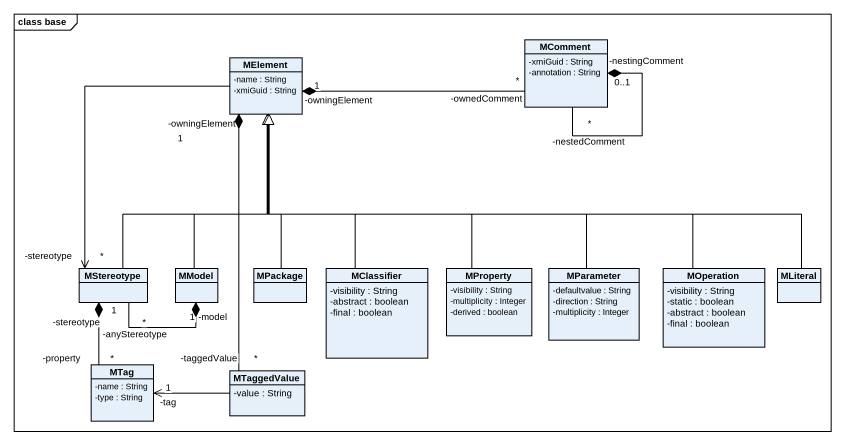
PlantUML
@startuml
mainframe class base
hide circle
hide empty members
skinparam classAttributeIconSize 0
class MElement {
  -name : String
  -xmiGuid : String
}
class MComment {
  -xmiGuid : String
  -annotation : String
}
class MStereotype
class MModel
class MPackage
class MClassifier {
  -visibility : String
  -abstract : boolean
  -final : boolean
}
class MProperty {
  -visibility : String
  -multiplicity : Integer
  -derived : boolean
}
class MParameter {
  -defaultvalue : String
  -direction : String
  -multiplicity : Integer
}
class MOperation {
  -visibility : String
  -static : boolean
  -abstract : boolean
  -final : boolean
}
class MLiteral
class MTag {
  -name : String
  -type : String
}
class MTaggedValue {
  -value : String
}
MElement "-owningElement\n1" *-right- "-ownedComment\n*" MComment
MElement --> "-stereotype\n*" MStereotype
MElement "-owningElement\n1" *-- "-taggedValue\n*" MTaggedValue
MComment "-nestingComment\n0..1" *-- "-nestedComment\n*" MComment
MStereotype -up-|> MElement
MStereotype "-stereotype\n1" *-- "-property\n*" MTag
MModel -up-|> MElement
MModel "-model\n1" *-left- "-anyStereotype\n*" MStereotype
MPackage -up-|> MElement
MClassifier -up-|> MElement
MProperty -up-|> MElement
MParameter -up-|> MElement
MOperation -left-|> MElement
MLiteral -left-|> MElement
MTaggedValue -left-> "-tag\n1" MTag
@enduml
